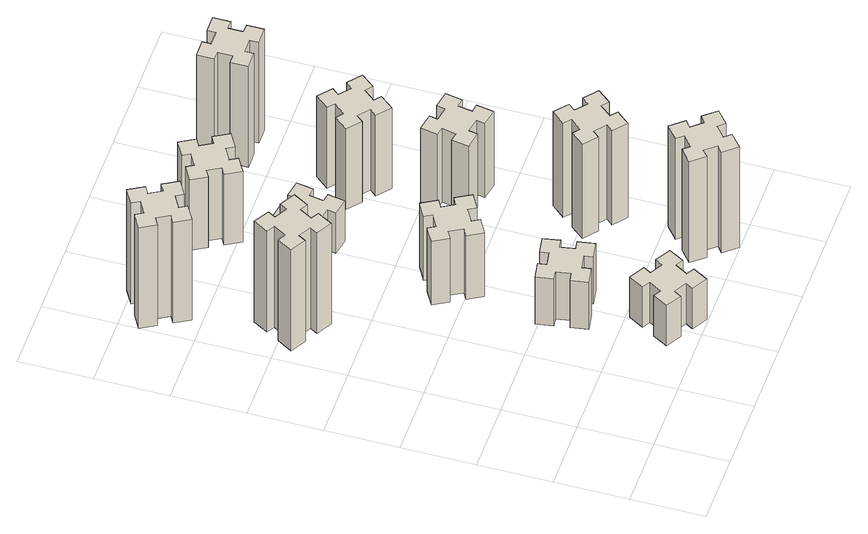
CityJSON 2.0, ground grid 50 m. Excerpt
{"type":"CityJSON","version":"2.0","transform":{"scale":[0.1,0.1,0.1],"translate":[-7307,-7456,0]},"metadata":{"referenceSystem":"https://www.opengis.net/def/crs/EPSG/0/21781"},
"CityObjects":{
"building1":{"type":"Building","attributes":{"class":"1000","function":"1000","usage":"1000","yearOfConstruction":2016,"roofType":"1000","measuredHeight":90,"storeysAboveGround":30,"storeysBelowGround":0},"geometry":[{"type":"Solid","lod":"1","boundaries":[[[[0,1,2,3,4,5,6,7,8,9,10,11,12,13,14,15,16,17,18,19]],[[17,16,20,21]],[[16,15,22,20]],[[15,14,23,22]],[[14,13,24,23]],[[13,12,25,24]],[[12,11,26,25]],[[11,10,27,26]],[[10,9,28,27]],[[9,8,29,28]],[[8,7,30,29]],[[7,6,31,30]],[[6,5,32,31]],[[5,4,33,32]],[[4,3,34,33]],[[3,2,35,34]],[[2,1,36,35]],[[1,0,37,36]],[[0,19,38,37]],[[19,18,39,38]],[[18,17,21,39]],[[24,25,26,27,28,29,30,31,32,33,34,35,36,37,38,39,21,20,22,23]]]]}]},
"building2":{"type":"Building","attributes":{"class":"1000","function":"1000","usage":"1000","yearOfConstruction":2016,"roofType":"1000","measuredHeight":36,"storeysAboveGround":30,"storeysBelowGround":0},"geometry":[{"type":"Solid","lod":"1","boundaries":[[[[40,41,42,43,44,45,46,47,48,49,50,51,52,53,54,55,56,57,58,59]],[[57,56,60,61]],[[56,55,62,60]],[[55,54,63,62]],[[54,53,64,63]],[[53,52,65,64]],[[52,51,66,65]],[[51,50,67,66]],[[50,49,68,67]],[[49,48,69,68]],[[48,47,70,69]],[[47,46,71,70]],[[46,45,72,71]],[[45,44,73,72]],[[44,43,74,73]],[[43,42,75,74]],[[42,41,76,75]],[[41,40,77,76]],[[40,59,78,77]],[[59,58,79,78]],[[58,57,61,79]],[[64,65,66,67,68,69,70,71,72,73,74,75,76,77,78,79,61,60,62,63]]]]}]},
"building3":{"type":"Building","attributes":{"class":"1000","function":"1000","usage":"1000","yearOfConstruction":2016,"roofType":"1000","measuredHeight":90,"storeysAboveGround":30,"storeysBelowGround":0},"geometry":[{"type":"Solid","lod":"1","boundaries":[[[[80,81,82,83,84,85,86,87,88,89,90,91,92,93,94,95,96,97,98,99]],[[97,96,100,101]],[[96,95,102,100]],[[95,94,103,102]],[[94,93,104,103]],[[93,92,105,104]],[[92,91,106,105]],[[91,90,107,106]],[[90,89,108,107]],[[89,88,109,108]],[[88,87,110,109]],[[87,86,111,110]],[[86,85,112,111]],[[85,84,113,112]],[[84,83,114,113]],[[83,82,115,114]],[[82,81,116,115]],[[81,80,117,116]],[[80,99,118,117]],[[99,98,119,118]],[[98,97,101,119]],[[104,105,106,107,108,109,110,111,112,113,114,115,116,117,118,119,101,100,102,103]]]]}]},
"building4":{"type":"Building","attributes":{"class":"1000","function":"1000","usage":"1000","yearOfConstruction":2016,"roofType":"1000","measuredHeight":42,"storeysAboveGround":30,"storeysBelowGround":0},"geometry":[{"type":"Solid","lod":"1","boundaries":[[[[120,121,122,123,124,125,126,127,128,129,130,131,132,133,134,135,136,137,138,139]],[[137,136,140,141]],[[136,135,142,140]],[[135,134,143,142]],[[134,133,144,143]],[[133,132,145,144]],[[132,131,146,145]],[[131,130,147,146]],[[130,129,148,147]],[[129,128,149,148]],[[128,127,150,149]],[[127,126,151,150]],[[126,125,152,151]],[[125,124,153,152]],[[124,123,154,153]],[[123,122,155,154]],[[122,121,156,155]],[[121,120,157,156]],[[120,139,158,157]],[[139,138,159,158]],[[138,137,141,159]],[[144,145,146,147,148,149,150,151,152,153,154,155,156,157,158,159,141,140,142,143]]]]}]},
"building5":{"type":"Building","attributes":{"class":"1000","function":"1000","usage":"1000","yearOfConstruction":2016,"roofType":"1000","measuredHeight":57,"storeysAboveGround":30,"storeysBelowGround":0},"geometry":[{"type":"Solid","lod":"1","boundaries":[[[[160,161,162,163,164,165,166,167,168,169,170,171,172,173,174,175,176,177,178,179]],[[177,176,180,181]],[[176,175,182,180]],[[175,174,183,182]],[[174,173,184,183]],[[173,172,185,184]],[[172,171,186,185]],[[171,170,187,186]],[[170,169,188,187]],[[169,168,189,188]],[[168,167,190,189]],[[167,166,191,190]],[[166,165,192,191]],[[165,164,193,192]],[[164,163,194,193]],[[163,162,195,194]],[[162,161,196,195]],[[161,160,197,196]],[[160,179,198,197]],[[179,178,199,198]],[[178,177,181,199]],[[184,185,186,187,188,189,190,191,192,193,194,195,196,197,198,199,181,180,182,183]]]]}]},
"building6":{"type":"Building","attributes":{"class":"1000","function":"1000","usage":"1000","yearOfConstruction":2016,"roofType":"1000","measuredHeight":36,"storeysAboveGround":30,"storeysBelowGround":0},"geometry":[{"type":"Solid","lod":"1","boundaries":[[[[200,201,202,203,204,205,206,207,208,209,210,211,212,213,214,215,216,217,218,219]],[[217,216,220,221]],[[216,215,222,220]],[[215,214,223,222]],[[214,213,224,223]],[[213,212,225,224]],[[212,211,226,225]],[[211,210,227,226]],[[210,209,228,227]],[[209,208,229,228]],[[208,207,230,229]],[[207,206,231,230]],[[206,205,232,231]],[[205,204,233,232]],[[204,203,234,233]],[[203,202,235,234]],[[202,201,236,235]],[[201,200,237,236]],[[200,219,238,237]],[[219,218,239,238]],[[218,217,221,239]],[[224,225,226,227,228,229,230,231,232,233,234,235,236,237,238,239,221,220,222,223]]]]}]},
"building7":{"type":"Building","attributes":{"class":"1000","function":"1000","usage":"1000","yearOfConstruction":2016,"roofType":"1000","measuredHeight":90,"storeysAboveGround":30,"storeysBelowGround":0},"geometry":[{"type":"Solid","lod":"1","boundaries":[[[[240,241,242,243,244,245,246,247,248,249,250,251,252,253,254,255,256,257,258,259]],[[257,256,260,261]],[[256,255,262,260]],[[255,254,263,262]],[[254,253,264,263]],[[253,252,265,264]],[[252,251,266,265]],[[251,250,267,266]],[[250,249,268,267]],[[249,248,269,268]],[[248,247,270,269]],[[247,246,271,270]],[[246,245,272,271]],[[245,244,273,272]],[[244,243,274,273]],[[243,242,275,274]],[[242,241,276,275]],[[241,240,277,276]],[[240,259,278,277]],[[259,258,279,278]],[[258,257,261,279]],[[264,265,266,267,268,269,270,271,272,273,274,275,276,277,278,279,261,260,262,263]]]]}]},
"building8":{"type":"Building","attributes":{"class":"1000","function":"1000","usage":"1000","yearOfConstruction":2016,"roofType":"1000","measuredHeight":63,"storeysAboveGround":30,"storeysBelowGround":0},"geometry":[{"type":"Solid","lod":"1","boundaries":[[[[280,281,282,283,284,285,286,287,288,289,290,291,292,293,294,295,296,297,298,299]],[[297,296,300,301]],[[296,295,302,300]],[[295,294,303,302]],[[294,293,304,303]],[[293,292,305,304]],[[292,291,306,305]],[[291,290,307,306]],[[290,289,308,307]],[[289,288,309,308]],[[288,287,310,309]],[[287,286,311,310]],[[286,285,312,311]],[[285,284,313,312]],[[284,283,314,313]],[[283,282,315,314]],[[282,281,316,315]],[[281,280,317,316]],[[280,299,318,317]],[[299,298,319,318]],[[298,297,301,319]],[[304,305,306,307,308,309,310,311,312,313,314,315,316,317,318,319,301,300,302,303]]]]}]},
"building9":{"type":"Building","attributes":{"class":"1000","function":"1000","usage":"1000","yearOfConstruction":2016,"roofType":"1000","measuredHeight":84,"storeysAboveGround":30,"storeysBelowGround":0},"geometry":[{"type":"Solid","lod":"1","boundaries":[[[[320,321,322,323,324,325,326,327,328,329,330,331,332,333,334,335,336,337,338,339]],[[337,336,340,341]],[[336,335,342,340]],[[335,334,343,342]],[[334,333,344,343]],[[333,332,345,344]],[[332,331,346,345]],[[331,330,347,346]],[[330,329,348,347]],[[329,328,349,348]],[[328,327,350,349]],[[327,326,351,350]],[[326,325,352,351]],[[325,324,353,352]],[[324,323,354,353]],[[323,322,355,354]],[[322,321,356,355]],[[321,320,357,356]],[[320,339,358,357]],[[339,338,359,358]],[[338,337,341,359]],[[344,345,346,347,348,349,350,351,352,353,354,355,356,357,358,359,341,340,342,343]]]]}]},
"building10":{"type":"Building","attributes":{"class":"1000","function":"1000","usage":"1000","yearOfConstruction":2016,"roofType":"1000","measuredHeight":66,"storeysAboveGround":30,"storeysBelowGround":0},"geometry":[{"type":"Solid","lod":"1","boundaries":[[[[360,361,362,363,364,365,366,367,368,369,370,371,372,373,374,375,376,377,378,379]],[[377,376,380,381]],[[376,375,382,380]],[[375,374,383,382]],[[374,373,384,383]],[[373,372,385,384]],[[372,371,386,385]],[[371,370,387,386]],[[370,369,388,387]],[[369,368,389,388]],[[368,367,390,389]],[[367,366,391,390]],[[366,365,392,391]],[[365,364,393,392]],[[364,363,394,393]],[[363,362,395,394]],[[362,361,396,395]],[[361,360,397,396]],[[360,379,398,397]],[[379,378,399,398]],[[378,377,381,399]],[[384,385,386,387,388,389,390,391,392,393,394,395,396,397,398,399,381,380,382,383]]]]}]},
"building11":{"type":"Building","attributes":{"class":"1000","function":"1000","usage":"1000","yearOfConstruction":2016,"roofType":"1000","measuredHeight":72,"storeysAboveGround":30,"storeysBelowGround":0},"geometry":[{"type":"Solid","lod":"1","boundaries":[[[[400,401,402,403,404,405,406,407,408,409,410,411,412,413,414,415,416,417,418,419]],[[417,416,420,421]],[[416,415,422,420]],[[415,414,423,422]],[[414,413,424,423]],[[413,412,425,424]],[[412,411,426,425]],[[411,410,427,426]],[[410,409,428,427]],[[409,408,429,428]],[[408,407,430,429]],[[407,406,431,430]],[[406,405,432,431]],[[405,404,433,432]],[[404,403,434,433]],[[403,402,435,434]],[[402,401,436,435]],[[401,400,437,436]],[[400,419,438,437]],[[419,418,439,438]],[[418,417,421,439]],[[424,425,426,427,428,429,430,431,432,433,434,435,436,437,438,439,421,420,422,423]]]]}]},
"building12":{"type":"Building","attributes":{"class":"1000","function":"1000","usage":"1000","yearOfConstruction":2016,"roofType":"1000","measuredHeight":90,"storeysAboveGround":30,"storeysBelowGround":0},"geometry":[{"type":"Solid","lod":"1","boundaries":[[[[440,441,442,443,444,445,446,447,448,449,450,451,452,453,454,455,456,457,458,459]],[[457,456,460,461]],[[456,455,462,460]],[[455,454,463,462]],[[454,453,464,463]],[[453,452,465,464]],[[452,451,466,465]],[[451,450,467,466]],[[450,449,468,467]],[[449,448,469,468]],[[448,447,470,469]],[[447,446,471,470]],[[446,445,472,471]],[[445,444,473,472]],[[444,443,474,473]],[[443,442,475,474]],[[442,441,476,475]],[[441,440,477,476]],[[440,459,478,477]],[[459,458,479,478]],[[458,457,461,479]],[[464,465,466,467,468,469,470,471,472,473,474,475,476,477,478,479,461,460,462,463]]]]}]}
},
"vertices":[
[406,2367,0],[456,2454,0],[508,2424,0],[568,2528,0],[464,2588,0],[434,2536,0],[347,2586,0],[377,2638,0],[273,2698,0],[213,2594,0],[265,2564,0],[215,2477,0],[163,2507,0],[103,2403,0],[207,2343,0],[237,2395,0],[324,2345,0],[294,2293,0],[398,2233,0],[458,2337,0],[324,2345,900],[294,2293,900],[237,2395,900],[207,2343,900],[103,2403,900],[163,2507,900],[215,2477,900],[265,2564,900],[213,2594,900],[273,2698,900],[377,2638,900],[347,2586,900],[434,2536,900],[464,2588,900],[568,2528,900],[508,2424,900],[456,2454,900],[406,2367,900],[458,2337,900],[398,2233,900],
[1005,344,0],[955,257,0],[903,287,0],[843,183,0],[947,123,0],[977,175,0],[1064,125,0],[1034,73,0],[1138,13,0],[1198,117,0],[1146,147,0],[1196,234,0],[1248,204,0],[1308,308,0],[1204,368,0],[1174,316,0],[1087,366,0],[1117,418,0],[1013,478,0],[953,374,0],[1087,366,360],[1117,418,360],[1174,316,360],[1204,368,360],[1308,308,360],[1248,204,360],[1196,234,360],[1146,147,360],[1198,117,360],[1138,13,360],[1034,73,360],[1064,125,360],[977,175,360],[947,123,360],[843,183,360],[903,287,360],[955,257,360],[1005,344,360],[953,374,360],[1013,478,360],
[224,3426,0],[137,3376,0],[107,3428,0],[3,3368,0],[63,3264,0],[115,3294,0],[165,3207,0],[113,3177,0],[173,3073,0],[277,3133,0],[247,3185,0],[334,3235,0],[364,3183,0],[468,3243,0],[408,3347,0],[356,3317,0],[306,3404,0],[358,3434,0],[298,3538,0],[194,3478,0],[306,3404,900],[358,3434,900],[356,3317,900],[408,3347,900],[468,3243,900],[364,3183,900],[334,3235,900],[247,3185,900],[277,3133,900],[173,3073,900],[113,3177,900],[165,3207,900],[115,3294,900],[63,3264,900],[3,3368,900],[107,3428,900],[137,3376,900],[224,3426,900],[194,3478,900],[298,3538,900],
[1005,1002,0],[907,985,0],[897,1044,0],[778,1023,0],[799,905,0],[858,915,0],[876,817,0],[817,807,0],[837,688,0],[956,709,0],[945,768,0],[1044,786,0],[1054,727,0],[1172,747,0],[1151,866,0],[1092,855,0],[1075,954,0],[1134,964,0],[1113,1082,0],[995,1061,0],[1075,954,420],[1134,964,420],[1092,855,420],[1151,866,420],[1172,747,420],[1054,727,420],[1044,786,420],[945,768,420],[956,709,420],[837,688,420],[817,807,420],[876,817,420],[858,915,420],[799,905,420],[778,1023,420],[897,1044,420],[907,985,420],[1005,1002,420],[995,1061,420],[1113,1082,420],
[855,1614,0],[905,1527,0],[853,1497,0],[913,1393,0],[1017,1453,0],[987,1505,0],[1074,1555,0],[1104,1503,0],[1208,1563,0],[1148,1667,0],[1096,1637,0],[1046,1724,0],[1098,1754,0],[1038,1858,0],[934,1798,0],[964,1746,0],[877,1696,0],[847,1748,0],[743,1688,0],[803,1584,0],[877,1696,570],[847,1748,570],[964,1746,570],[934,1798,570],[1038,1858,570],[1098,1754,570],[1046,1724,570],[1096,1637,570],[1148,1667,570],[1208,1563,570],[1104,1503,570],[1074,1555,570],[987,1505,570],[1017,1453,570],[913,1393,570],[853,1497,570],[905,1527,570],[855,1614,570],[803,1584,570],[743,1688,570],
[876,2634,0],[858,2535,0],[799,2546,0],[778,2427,0],[897,2407,0],[907,2466,0],[1005,2448,0],[995,2389,0],[1113,2368,0],[1134,2487,0],[1075,2497,0],[1092,2595,0],[1151,2585,0],[1172,2703,0],[1054,2724,0],[1044,2665,0],[945,2682,0],[956,2741,0],[837,2762,0],[817,2644,0],[945,2682,360],[956,2741,360],[1044,2665,360],[1054,2724,360],[1172,2703,360],[1151,2585,360],[1092,2595,360],[1075,2497,360],[1134,2487,360],[1113,2368,360],[995,2389,360],[1005,2448,360],[907,2466,360],[897,2407,360],[778,2427,360],[799,2546,360],[858,2535,360],[876,2634,360],[817,2644,360],[837,2762,360],
[1848,129,0],[1924,193,0],[1963,147,0],[2055,224,0],[1978,316,0],[1932,278,0],[1867,354,0],[1913,393,0],[1836,485,0],[1744,408,0],[1783,362,0],[1706,297,0],[1668,343,0],[1576,266,0],[1653,174,0],[1699,213,0],[1763,136,0],[1717,98,0],[1794,6,0],[1886,83,0],[1763,136,900],[1717,98,900],[1699,213,900],[1653,174,900],[1576,266,900],[1668,343,900],[1706,297,900],[1783,362,900],[1744,408,900],[1836,485,900],[1913,393,900],[1867,354,900],[1932,278,900],[1978,316,900],[2055,224,900],[1963,147,900],[1924,193,900],[1848,129,900],[1886,83,900],[1794,6,900],
[1096,3217,0],[1046,3304,0],[1098,3334,0],[1038,3438,0],[934,3378,0],[964,3326,0],[877,3276,0],[847,3328,0],[743,3268,0],[803,3164,0],[855,3194,0],[905,3107,0],[853,3077,0],[913,2973,0],[1017,3033,0],[987,3085,0],[1074,3135,0],[1104,3083,0],[1208,3143,0],[1148,3247,0],[1074,3135,630],[1104,3083,630],[987,3085,630],[1017,3033,630],[913,2973,630],[853,3077,630],[905,3107,630],[855,3194,630],[803,3164,630],[743,3268,630],[847,3328,630],[877,3276,630],[964,3326,630],[934,3378,630],[1038,3438,630],[1098,3334,630],[1046,3304,630],[1096,3217,630],[1148,3247,630],[1208,3143,630],
[1867,876,0],[1932,953,0],[1978,914,0],[2055,1006,0],[1963,1083,0],[1924,1037,0],[1848,1102,0],[1886,1148,0],[1794,1225,0],[1717,1133,0],[1763,1094,0],[1699,1018,0],[1653,1056,0],[1576,964,0],[1668,887,0],[1706,933,0],[1783,869,0],[1744,823,0],[1836,746,0],[1913,838,0],[1783,869,840],[1744,823,840],[1706,933,840],[1668,887,840],[1576,964,840],[1653,1056,840],[1699,1018,840],[1763,1094,840],[1717,1133,840],[1794,1225,840],[1886,1148,840],[1848,1102,840],[1924,1037,840],[1963,1083,840],[2055,1006,840],[1978,914,840],[1932,953,840],[1867,876,840],[1913,838,840],[1836,746,840],
[1647,1726,0],[1745,1708,0],[1735,1649,0],[1853,1628,0],[1874,1747,0],[1815,1757,0],[1832,1855,0],[1891,1845,0],[1912,1963,0],[1794,1984,0],[1784,1925,0],[1685,1942,0],[1696,2001,0],[1577,2022,0],[1557,1904,0],[1616,1894,0],[1598,1795,0],[1539,1806,0],[1518,1687,0],[1637,1667,0],[1598,1795,660],[1539,1806,660],[1616,1894,660],[1557,1904,660],[1577,2022,660],[1696,2001,660],[1685,1942,660],[1784,1925,660],[1794,1984,660],[1912,1963,660],[1891,1845,660],[1832,1855,660],[1815,1757,660],[1874,1747,660],[1853,1628,660],[1735,1649,660],[1745,1708,660],[1647,1726,660],[1637,1667,660],[1518,1687,660],
[1563,2574,0],[1499,2498,0],[1453,2536,0],[1376,2444,0],[1468,2367,0],[1506,2413,0],[1583,2349,0],[1544,2303,0],[1636,2226,0],[1713,2318,0],[1667,2356,0],[1732,2433,0],[1778,2394,0],[1855,2486,0],[1763,2563,0],[1724,2517,0],[1648,2582,0],[1686,2628,0],[1594,2705,0],[1517,2613,0],[1648,2582,720],[1686,2628,720],[1724,2517,720],[1763,2563,720],[1855,2486,720],[1778,2394,720],[1732,2433,720],[1667,2356,720],[1713,2318,720],[1636,2226,720],[1544,2303,720],[1583,2349,720],[1506,2413,720],[1468,2367,720],[1376,2444,720],[1453,2536,720],[1499,2498,720],[1563,2574,720],[1517,2613,720],[1594,2705,720],
[1665,3195,0],[1765,3195,0],[1765,3135,0],[1885,3135,0],[1885,3255,0],[1825,3255,0],[1825,3355,0],[1885,3355,0],[1885,3475,0],[1765,3475,0],[1765,3415,0],[1665,3415,0],[1665,3475,0],[1545,3475,0],[1545,3355,0],[1605,3355,0],[1605,3255,0],[1545,3255,0],[1545,3135,0],[1665,3135,0],[1605,3255,900],[1545,3255,900],[1605,3355,900],[1545,3355,900],[1545,3475,900],[1665,3475,900],[1665,3415,900],[1765,3415,900],[1765,3475,900],[1885,3475,900],[1885,3355,900],[1825,3355,900],[1825,3255,900],[1885,3255,900],[1885,3135,900],[1765,3135,900],[1765,3195,900],[1665,3195,900],[1665,3135,900],[1545,3135,900]
]}
